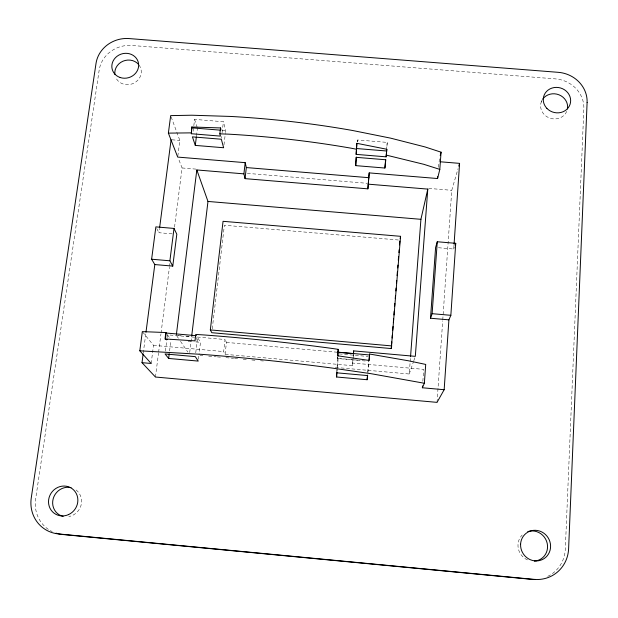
<?xml version="1.0" encoding="UTF-8"?>
<svg xmlns="http://www.w3.org/2000/svg" width="618" height="618" viewBox="0 0 618 618"><rect width="100%" height="100%" fill="white"/><g stroke="black" fill="none" stroke-linecap="round" stroke-linejoin="round"><path stroke-width="0.46" stroke-dasharray="3.09 2.32" d="M357.513 141.901L357.59 139.985L387.262 142.395L386.806 147.88M197.327 337.057L225.029 339.506L223.654 351.572L225.091 354.33L352.453 365.671L353.102 357.436M438.463 247.733L453.743 249.031L454.006 245.176M437.034 402.364L442.697 320.804M442.766 319.846L451.758 190.313L458.015 168.76M422.836 381.321L423.709 369.363L352.608 363.044M438.378 167.293L439.614 158.216M341.105 367.934L409.24 374.006L410.105 362.48M410.182 361.515L410.468 357.675M367.733 372.275L368.668 361.097M367.919 372.731L368.876 361.329M353.179 356.501L353.341 354.632M352.453 365.671L353.179 357.358M353.264 356.439L353.504 353.666M365.161 360.997L337.667 358.556L337.837 356.74M336.632 371.851L338 356.671M357.428 141.808L357.59 139.985M337.119 371.418L337.374 368.629M337.459 367.702L338.285 356.571M386.435 150.027L387.262 142.395M225.091 354.33L226.451 342.411L225.029 339.506M212.252 328.9L224.373 225.261L399.9 240.124M195.968 340.294L196.3 337.544M195.751 352.808L197.582 337.482L200.487 342.31L199.035 354.516M221.422 138.308L221.646 136.462M222.086 132.785L223.407 121.738L194.608 119.398L193.805 125.833M198.478 359.212L198.926 355.458M223.979 144.875L225.346 133.418M225.454 132.468L225.686 130.56L223.407 121.738M189.711 352.507L191.557 337.212M169.579 350.947L170.869 340.634M196.493 135.883L197.443 128.258M165.431 351.07L166.991 338.641M167.115 337.683L167.478 334.817L195.705 337.312M193.11 131.348L193.689 126.752M151.171 363.477L153.503 345.331L142.325 331.619M177.822 156.169L179.846 140.448L171.001 116.508M155.45 377.026L158.494 353.164M158.617 352.206L160.927 334.068M161.043 333.11L169.432 267.246M169.556 266.288L169.919 263.423M174.539 227.146L182.078 167.965L178.301 158.254M143.252 353.133L145.863 333.133M172.113 233.843L158.965 232.723L159.459 228.93M409.24 374.006L413.496 361.646M413.797 360.765L415.018 357.235M453.743 249.031L454.315 247.393M541.237 102.04L542.233 99.683M221.916 130.251L225.686 130.56M171.966 139.799L179.846 140.448M182.078 167.965L196.47 169.154M247.339 173.372L367.301 183.314M428.722 188.405L451.758 190.313M181.089 335.62L176.308 335.195L178.417 338.27M185.863 336.037L190.638 336.462M226.451 342.411L337.266 352.229M339.197 353.905L368.336 356.493M195.728 341.885L200.487 342.31M188.158 341.453L191.959 341.793M338.301 358.401L360.132 360.34M153.503 345.331L223.654 351.572M200.031 355.365L202.913 355.62M208.668 356.13L216.346 356.818M217.304 356.903L222.109 357.328M225.941 357.675L233.619 358.355M234.585 358.44L239.382 358.873M243.222 359.212L248.019 359.637M251.858 359.985L255.697 360.325M260.495 360.75L263.368 361.005M335.342 367.424L340.139 367.849M167.478 334.817L170.993 339.691M180.526 341.345L187.895 352.113M156.748 228.552L158.965 232.723M194.608 119.398L197.165 127.37M337.652 356.71L337.667 358.556M547.726 576.37A33.681 32.105 57.9 0 0 565.315 549.054L583.848 108.698A29.896 27.54 14.9 0 0 555.443 78.888L131.843 45.477A29.316 26.906 -16.5 0 0 99.189 70.027L35.635 499.004A33.024 31.24 -54.7 0 0 52.198 531.611M139.035 65.029A13.326 12.229 -16.5 0 1 134.268 82.951A13.326 12.229 -16.5 0 1 115.782 77.567M76.068 489.974A15.01 14.199 -54.7 0 1 81.058 505.269A15.01 14.199 -54.7 0 1 68.822 516.563M566.721 111.379A13.588 12.522 14.9 0 1 548.382 117.536A13.588 12.522 14.9 0 1 542.287 99.815M527.494 559.9A15.311 14.593 57.9 0 1 522.164 535.034"/><path stroke-width="0.93" d="M355.705 165.632L356.022 157.32L385.802 159.768L384.898 168.034L355.705 165.632L356.478 157.119M356.138 154.376L356.864 143.322L386.806 149.262L386.126 156.833L356.138 154.376L356.864 143.322M369.209 172.893L367.888 188.845L245.06 178.641L246.319 167.563L245.184 162.658L177.706 157.088L168.374 133.125L170.676 115.62L191.796 115.218L230.506 116.439A296.122 84.643 6.2 0 1 352.554 130.491L390.576 138.138L425.068 146.945L441.059 152.175L439.815 169.394L437.567 178.532L369.209 172.893L368.228 184.164L427.787 189.1L415.319 356.354L353.674 350.893L353.504 353.666L337.266 352.229M143.129 354.083L142.009 362.658L155.45 377.026L437.034 402.364L444.157 389.719L448.915 319.846L450.854 315.311L455.736 243.322L437.274 241.754L435.597 247.486L430.507 318.239L448.915 319.846M454.075 244.218L459.583 163.368L440.68 161.823M367.888 188.845L368.228 184.164M444.157 389.719L422.372 387.764L422.503 385.926M437.567 178.532L437.699 176.655M422.372 387.764L424.357 383.26L425.717 364.435L408.853 360.858L369.618 354.029L369.031 360.425L337.637 355.783L338.216 349.355L332.569 348.513A307.385 44.071 5.8 0 0 204.651 334.995L195.751 334.431L194.971 340.873L165.021 338.958L165.833 332.538L142.325 331.619L139.807 350.8L151.171 363.477L142.009 362.658M430.507 318.239L432.113 313.681L437.274 241.754M410.545 356.717L420.92 219.313L427.787 189.1M391.271 348.56L400.58 236.315L223.059 221.306L210.329 329.912L211.812 332.708L391.271 348.56L391.804 341.839M392.106 338L392.337 335.126M392.716 330.321L393.025 326.489M393.334 322.65L393.635 318.811M393.944 314.971L394.245 311.132M394.632 306.335L394.856 303.453M395.242 298.656L395.466 295.775M395.852 290.978L396.084 288.104M396.462 283.307L396.694 280.425M397.073 275.628L397.382 271.789M397.683 267.949L397.915 265.068M398.293 260.271L398.602 256.431M398.904 252.6L399.135 249.718M399.514 244.921L399.823 241.082M367.107 379.73L367.679 375.582L336.54 372.801L336.617 377.003L367.107 379.73L367.501 375.072M384.898 168.034L385.609 159.506M386.126 156.833L386.806 149.262M369.077 360.418L369.618 354.029M353.426 353.697L353.674 350.893M337.915 355.829L338.216 349.355M336.617 377.003L337.042 372.353M245.06 178.641L243.909 173.859L245.184 162.658M219.846 133.851L220.556 127.941L191.812 126.991L191.356 133.735L220.464 136.114L219.846 133.851L228.413 134.145A297.042 81.452 6.1 0 1 350.939 148.158L356.331 149.216M191.673 336.254L207.98 201.445L196.825 169.958L243.909 173.859M168.644 358.448L165.068 353.944L195.296 356.64L198.254 361.09L168.644 358.448L169.232 353.759M195.296 145.408L192.414 136.864L221.314 139.228L223.639 147.741L195.296 145.408L196.369 136.833M176.431 334.238L196.825 169.958M154.809 264.558L172.77 266.103L176.81 234.245L174.013 228.428L155.867 226.883L151.619 259.22L154.809 264.558L145.987 332.183M165.833 332.538L166.188 333.032L165.377 339.436L167.277 339.599M191.356 133.735L191.812 126.991M172.77 266.103L169.888 260.796L174.013 228.428M159.583 227.98L171.093 139.73M400.17 238.602L400.58 236.315M440.232 155.628L441.059 152.175M458.795 166.064L459.321 164.272M455.165 244.952L455.736 243.322M168.374 133.125L191.062 132.87M139.807 350.8L202.349 354.408A308.374 40.348 5.8 0 1 330.792 367.88L370.947 373.674L424.357 383.26M192.098 127.864L220.232 130.151M356.663 148.544L386.621 150.993M246.319 167.563L368.861 177.69M207.98 201.445L420.92 219.313M151.619 259.22L169.888 260.796M432.113 313.681L450.854 315.311M210.329 329.912L391.866 345.925M166.188 333.032L196.524 335.713M338.247 352.198L369.487 354.971M386.32 155.126L423.755 164.295L439.815 169.394M220.556 127.941L220.966 129.471M114.902 74.492A13.326 12.229 -16.5 0 1 122.982 61.205A13.326 12.229 -16.5 0 1 138.532 64.396M63.175 516.409A15.01 14.199 -54.7 0 1 53.187 498.765A15.01 14.199 -54.7 0 1 71.047 487.641M542.735 99.127A13.588 12.522 14.9 0 1 559.027 94.824A13.588 12.522 14.9 0 1 567.432 109.031M527.803 531.588A15.311 14.593 57.9 0 1 547.193 543.292A15.311 14.593 57.9 0 1 534.361 561.105M535.435 579.421A33.681 32.105 57.9 0 1 531.148 579.298L62.511 534.5A33.024 31.24 -54.7 0 1 56.022 533.149M587.1 102.488L568.614 548.684A34.183 32.569 57.7 0 1 533.96 579.375L58.494 533.921A33.511 31.672 -54.5 0 1 31.263 497.923L96.022 63.407A29.703 27.215 -16.4 0 1 129.123 38.571L558.293 72.329A30.297 27.872 14.8 0 1 587.1 102.488M120.131 77.505A13.503 12.368 -16.4 0 0 138.548 63.546A13.503 12.368 -16.4 0 0 117.072 56.261A13.503 12.368 -16.4 0 0 120.131 77.505M68.644 514.555A15.234 14.399 -54.5 0 0 72.275 488.761A15.234 14.399 -54.5 0 0 48.66 499.645A15.234 14.399 -54.5 0 0 68.644 514.555M546.876 108.359A13.774 12.669 14.8 0 0 570.035 104.434A13.774 12.669 14.8 0 0 553.975 87.586A13.774 12.669 14.8 0 0 546.876 108.359M520.588 544.211A15.535 14.801 57.7 0 0 542.465 559.529A15.535 14.801 57.7 0 0 543.701 533.095A15.535 14.801 57.7 0 0 520.588 544.211"/></g></svg>
